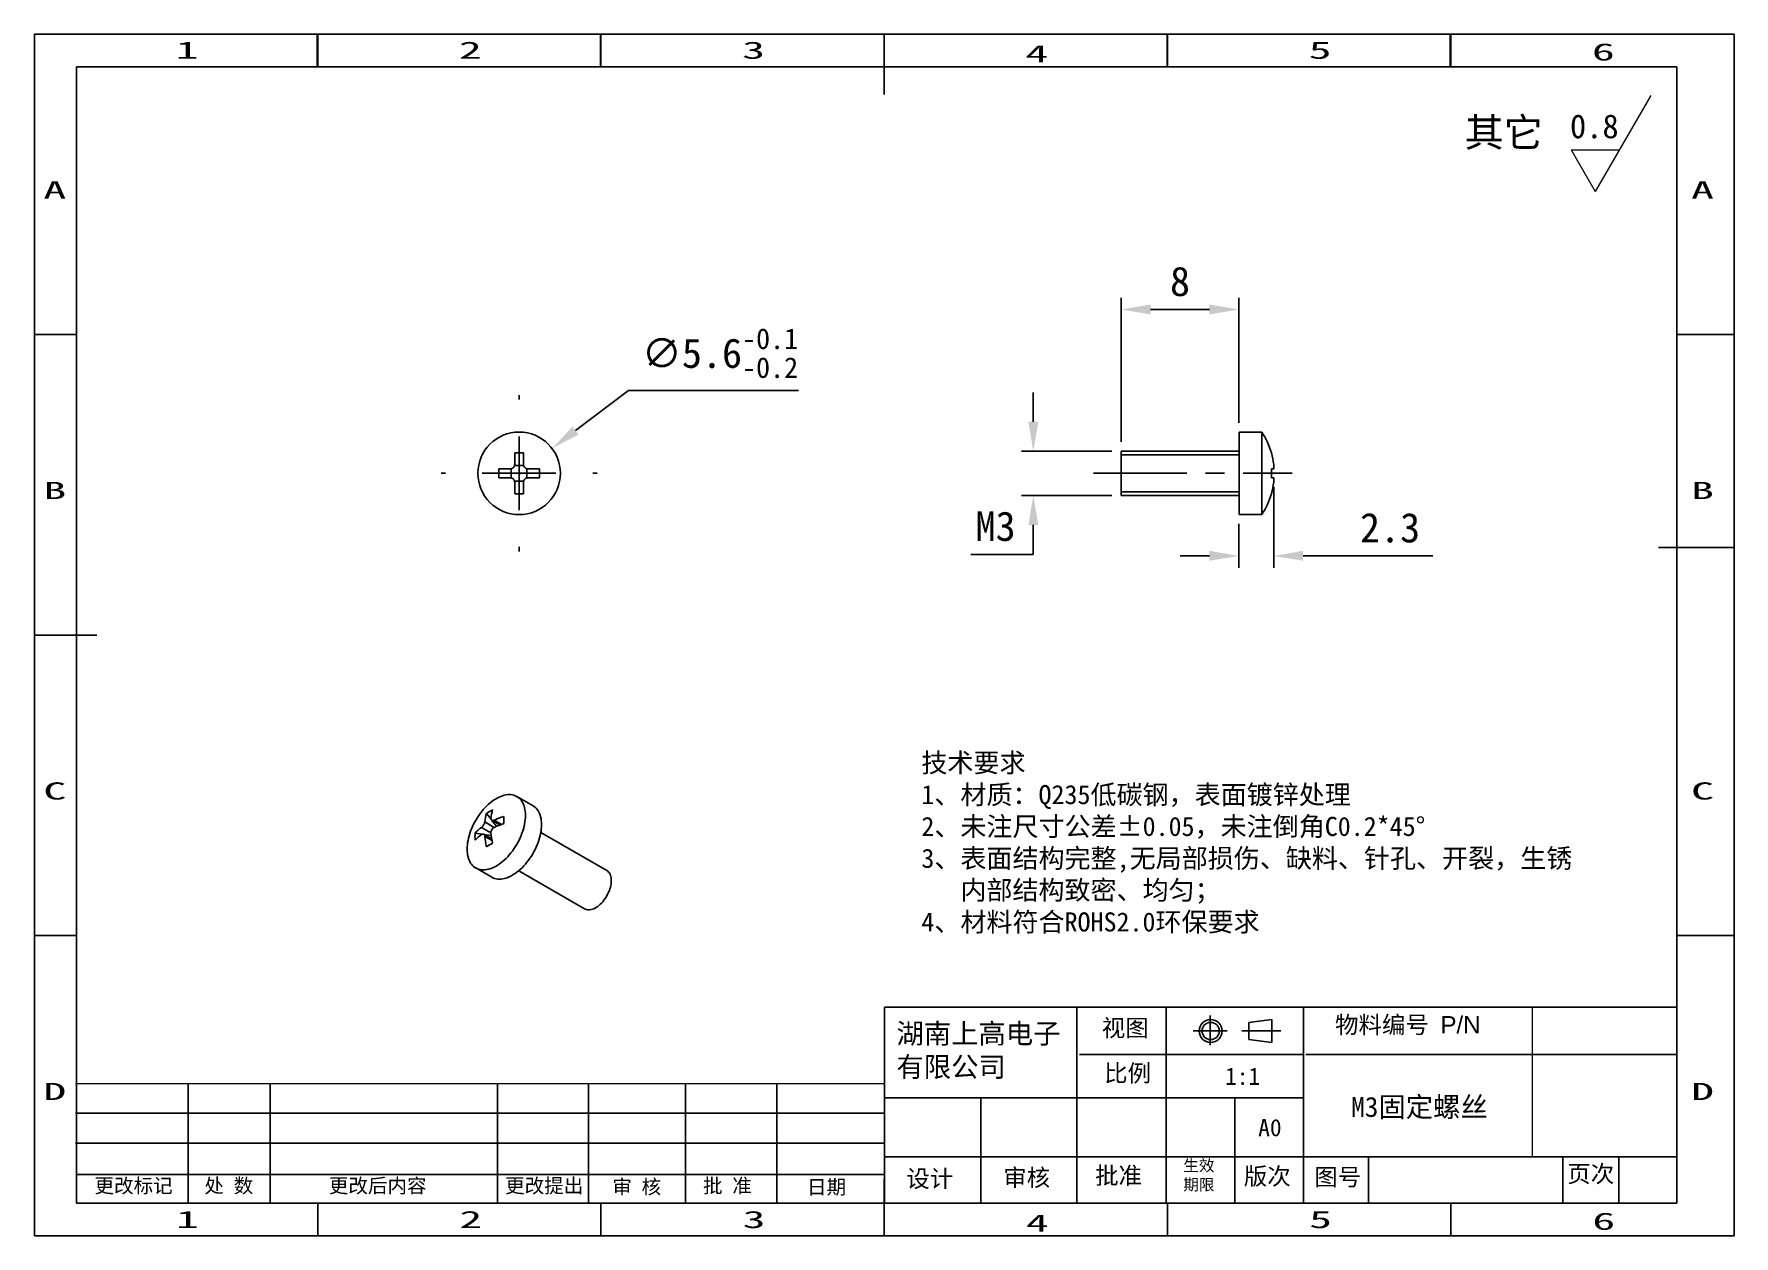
# Model space of a CAD drawing. Header units: millimetres. Extents: x 364 to 479, y 84 to 165.
import ezdxf
from ezdxf.enums import TextEntityAlignment as Align

# ---------------------------------------------------------------- set-up
doc = ezdxf.new("R2010")
doc.units = ezdxf.units.MM
doc.header["$PDSIZE"] = -1
doc.linetypes.add('ACAD_ISO04W100', pattern=[30.5, 24, -3, 0.5, -3])
doc.linetypes.add('CENTER', pattern=[10.16, 6.35, -1.27, 1.27, -1.27])
for name, color, linetype in [('中心线', 6, 'CENTER'), ('图框', 7, 'Continuous'), ('标注', 5, 'Continuous'), ('细实线', 5, 'Continuous')]:
    doc.layers.add(name, color=color, linetype=linetype)
doc.styles.add('style1', font='', dxfattribs={"height": 3.5})
doc.styles.get('style1').set_extended_font_data('FangSong_GB2312')
doc.dimstyles.new('副本 Standard', dxfattribs={"dimtxt": 2, "dimasz": 2, "dimexe": 0.8, "dimexo": 0.625, "dimgap": 0.9, "dimtad": 1, "dimtih": 1, "dimtoh": 1, "dimdsep": 46, "dimtxsty": 'Standard', "dimcen": 0.09, "dimclrd": 5, "dimclre": 5, "dimadec": 3, "dimazin": 2, "dimtfac": 1, "dimtdec": 4, "dimtofl": 0, "dimtmove": 0, "dimatfit": 3, "dimfxl": 0, "dimtolj": 1, "dimtzin": 0, "dimarcsym": 0})

# ---------------------------------------------------------------- blocks, each defined once
blk = doc.blocks.new('SW_CENTERMARKSYMBOL_0')
at = {"layer": '图框', "color": 0}
for p, q in [((0, 5), (0, 5.3)), ((0, 0), (0, 2.5)), ((-5, 0), (-5.3, 0)), ((0, 0), (-2.5, 0)), ((0, 0), (0, -2.5)), ((0, 0), (2.5, 0)), ((5, 0), (5.3, 0)), ((0, -5), (0, -5.3))]:
    blk.add_line(p, q, dxfattribs=at)
blk = doc.blocks.new('*D21')
at = {"layer": 'Defpoints', "color": 0}
for p in [(437.44, 146.55), (445.44, 138.23), (437.44, 136.93)]:
    blk.add_point(p, dxfattribs=at)
at = {"layer": '标注', "color": 5, "lineweight": -2}
for p, q in [((437.44, 137.56), (437.44, 147.35)), ((445.44, 138.86), (445.44, 147.35)), ((443.44, 146.55), (439.44, 146.55))]:
    blk.add_line(p, q, dxfattribs=at)
at = {"layer": '标注', "color": 5}
for points in [[(439.44, 146.89), (439.44, 146.22), (437.44, 146.55)], [(443.44, 146.89), (443.44, 146.22), (445.44, 146.55)]]:
    blk.add_solid(points, dxfattribs=at)
at = {"layer": '标注', "color": 0, "insert": (441.44, 148.45), "char_height": 2, "attachment_point": 5}
blk.add_mtext('\\A1;8', dxfattribs=at)
blk = doc.blocks.new('*D22')
at = {"layer": 'Defpoints', "color": 0}
for p in [(447.8, 135.13), (445.44, 132.63), (447.8, 129.83)]:
    blk.add_point(p, dxfattribs=at)
at = {"layer": '标注', "color": 5, "lineweight": -2}
for p, q in [((447.8, 134.51), (447.8, 129.03)), ((445.44, 132.01), (445.44, 129.03)), ((443.44, 129.83), (441.44, 129.83)), ((449.8, 129.83), (458.6, 129.83))]:
    blk.add_line(p, q, dxfattribs=at)
at = {"layer": '标注', "color": 5}
for points in [[(443.44, 130.17), (443.44, 129.5), (445.44, 129.83)], [(449.8, 130.17), (449.8, 129.5), (447.8, 129.83)]]:
    blk.add_solid(points, dxfattribs=at)
at = {"layer": '标注', "color": 0, "insert": (455.7, 131.73), "char_height": 2, "attachment_point": 5}
blk.add_mtext('\\A1;2.3', dxfattribs=at)
blk = doc.blocks.new('*D23')
at = {"layer": 'Defpoints', "color": 0}
for p in [(398.81, 137.12), (394.34, 133.74)]:
    blk.add_point(p, dxfattribs=at)
at = {"layer": '标注', "color": 5, "lineweight": -2}
for p, q in [((403.99, 141.06), (400.4, 138.33)), ((415.53, 141.06), (403.99, 141.06)), ((396.48, 135.43), (396.66, 135.43)), ((396.57, 135.34), (396.57, 135.52))]:
    blk.add_line(p, q, dxfattribs=at)
at = {"layer": '标注', "color": 5}
blk.add_solid([(400.2, 138.6), (400.6, 138.07), (398.81, 137.12)], dxfattribs=at)
at = {"layer": '标注', "color": 0, "insert": (410.21, 143.59), "char_height": 2, "attachment_point": 5}
blk.add_mtext('\\A1;∅5.6{\\H0.7x;\\S-0.1^ -0.2;}', dxfattribs=at)
blk = doc.blocks.new('*D24')
at = {"layer": 'Defpoints', "color": 0}
for p in [(437.44, 136.93), (431.48, 133.93), (437.44, 133.93)]:
    blk.add_point(p, dxfattribs=at)
at = {"layer": '标注', "color": 5, "lineweight": -2}
for p, q in [((431.48, 138.93), (431.48, 140.93)), ((436.82, 136.93), (430.68, 136.93)), ((436.82, 133.93), (430.68, 133.93)), ((431.48, 131.93), (431.48, 129.93)), ((431.48, 129.93), (427.25, 129.93))]:
    blk.add_line(p, q, dxfattribs=at)
at = {"layer": '标注', "color": 5}
for points in [[(431.15, 138.93), (431.82, 138.93), (431.48, 136.93)], [(431.15, 131.93), (431.82, 131.93), (431.48, 133.93)]]:
    blk.add_solid(points, dxfattribs=at)
at = {"layer": '标注', "color": 0, "insert": (428.92, 131.83), "char_height": 2, "attachment_point": 5}
blk.add_mtext('\\A1;M3', dxfattribs=at)

msp = doc.modelspace()

# ---------------------------------------------------------------- linework, layer by layer
at = {"color": 5, "linetype": 'Continuous'}
for p, q in [((363.67, 83.67), (363.67, 165.251)), ((363.67, 165.251), (479.049, 165.251)), ((382.87, 163.033), (382.87, 165.251)), ((382.9, 165.251), (382.9, 163.033)), ((402.1, 163.033), (402.1, 165.251)), ((402.13, 165.251), (402.13, 163.033)), ((421.359, 165.251), (421.359, 161.154)), ((440.559, 163.033), (440.559, 165.251)), ((440.589, 165.251), (440.589, 163.033)), ((459.789, 163.033), (459.789, 165.251)), ((459.819, 165.251), (459.819, 163.033)), ((479.049, 83.67), (479.049, 165.251)), ((363.64, 163.033), (363.67, 163.033)), ((363.67, 144.855), (366.515, 144.855)), ((479.049, 144.855), (475.164, 144.855)), ((479.049, 130.402), (473.925, 130.402)), ((363.67, 124.46), (367.897, 124.46)), ((363.67, 104.065), (366.515, 104.065)), ((479.049, 104.065), (475.164, 104.065)), ((421.389, 99.209), (438.089, 99.209)), ((434.442, 99.209), (434.442, 85.887)), ((438.089, 99.209), (475.164, 99.209)), ((440.502, 99.209), (440.502, 85.887)), ((449.826, 99.209), (449.826, 96.704)), ((434.607, 95.986), (449.826, 95.986)), ((449.826, 96.878), (449.826, 92.297)), ((449.99, 95.986), (475.164, 95.986)), ((374.103, 94.012), (374.103, 85.887)), ((379.662, 94.012), (379.662, 85.887)), ((395.101, 94.012), (395.101, 85.887)), ((401.283, 94.012), (401.283, 85.887)), ((407.879, 94.012), (407.879, 85.887)), ((414.061, 94.012), (414.061, 85.887)), ((421.389, 93.054), (449.826, 93.054)), ((427.916, 93.054), (427.916, 85.887)), ((445.164, 93.054), (445.164, 85.887)), ((366.467, 91.997), (421.341, 91.997)), ((449.826, 92.297), (449.826, 85.887)), ((366.467, 89.96), (421.341, 89.96)), ((421.389, 89.041), (475.164, 89.041)), ((454.244, 89.041), (454.244, 85.887)), ((467.418, 89.041), (467.418, 85.887)), ((471.226, 89.041), (471.226, 85.887)), ((366.515, 87.85), (421.341, 87.85)), ((421.359, 83.67), (421.359, 87.554)), ((382.9, 83.67), (382.9, 85.887)), ((402.13, 83.67), (402.13, 85.887)), ((440.589, 83.67), (440.589, 85.887)), ((459.819, 83.67), (459.819, 85.887)), ((363.67, 83.67), (479.049, 83.67))]:
    msp.add_line(p, q, dxfattribs=at)
at = {"color": 7, "linetype": 'Continuous'}
for p, q in [((366.515, 163.033), (366.515, 85.887)), ((366.515, 163.033), (475.164, 163.033)), ((475.164, 87.554), (475.164, 163.033)), ((421.389, 99.209), (421.389, 85.887)), ((446.122, 98.17), (447.683, 98.36)), ((446.122, 98.17), (447.683, 98.36)), ((446.122, 97.005), (446.122, 98.17)), ((447.683, 96.81), (447.683, 98.36)), ((475.164, 99.209), (475.164, 85.887)), ((475.164, 99.209), (475.164, 85.887)), ((446.122, 97.005), (447.683, 96.81)), ((366.515, 85.887), (475.164, 85.887))]:
    msp.add_line(p, q, dxfattribs=at)
at = {"color": 7, "linetype": 'Continuous', "lineweight": 25}
for p, q in [((446.987, 138.233), (445.445, 138.233)), ((445.445, 135.433), (445.445, 138.233)), ((446.987, 135.433), (446.987, 138.233)), ((396.274, 136.033), (396.274, 136.815)), ((396.874, 136.815), (396.874, 136.033)), ((445.445, 136.933), (437.445, 136.933)), ((437.445, 135.433), (437.445, 136.933)), ((445.445, 136.683), (437.445, 136.683)), ((447.641, 136.815), (447.649, 136.82)), ((395.192, 135.733), (395.974, 135.733)), ((395.974, 135.133), (395.192, 135.133)), ((396.044, 135.125), (396.044, 135.742)), ((396.266, 135.963), (396.882, 135.963)), ((397.104, 135.742), (397.104, 135.125)), ((397.174, 135.733), (397.956, 135.733)), ((397.956, 135.133), (397.174, 135.133)), ((437.445, 133.933), (437.445, 135.433)), ((445.445, 132.633), (445.445, 135.433)), ((446.987, 132.633), (446.987, 135.433)), ((447.641, 135.733), (447.8, 135.733)), ((447.8, 135.133), (447.641, 135.133)), ((396.882, 134.903), (396.266, 134.903)), ((396.274, 134.051), (396.274, 134.833)), ((396.874, 134.833), (396.874, 134.051)), ((437.445, 134.183), (445.445, 134.183)), ((437.445, 133.933), (445.445, 133.933)), ((447.649, 134.047), (447.641, 134.051)), ((445.445, 132.633), (446.987, 132.633)), ((397.516, 112.869), (396.425, 113.498)), ((394.667, 111.953), (394.351, 112.346)), ((394.091, 110.943), (393.586, 111.021)), ((394.72, 110.616), (394.166, 110.936)), ((394.684, 110.851), (394.177, 110.929)), ((394.715, 111.886), (395.269, 111.566)), ((395.048, 111.48), (394.726, 111.879)), ((402.523, 108.477), (398.048, 111.06)), ((393.625, 108.648), (394.716, 108.019)), ((396.548, 108.462), (401.023, 105.879))]:
    msp.add_line(p, q, dxfattribs=at)
at = {"color": 8, "linetype": 'Continuous', "lineweight": 25}
for p, q in [((394.663, 111.038), (394.026, 111.405)), ((394.239, 111.772), (394.875, 111.405)), ((394.741, 110.503), (394.239, 110.793)), ((394.875, 111.895), (395.377, 111.605))]:
    msp.add_line(p, q, dxfattribs=at)
for p, q in [((366.515, 107.334), (366.515, 85.887)), ((366.515, 85.887), (395.822, 85.887)), ((395.822, 85.887), (421.19, 85.887))]:
    msp.add_line(p, q)
at = {"color": 5, "lineweight": 13}
msp.add_line((465.365, 89.041), (465.365, 99.209), dxfattribs=at)
at = {"color": 7, "linetype": 'Continuous', "lineweight": 25, "flags": 128}
for points in [[(393.045, 109.93), (393.049, 110.073), (393.06, 110.22), (393.079, 110.37), (393.105, 110.523), (393.138, 110.677), (393.179, 110.834), (393.226, 110.991), (393.281, 111.148), (393.342, 111.305), (393.409, 111.462), (393.483, 111.616), (393.562, 111.769), (393.647, 111.919), (393.737, 112.066), (393.832, 112.209), (393.931, 112.348), (394.035, 112.482), (394.143, 112.611), (394.253, 112.733), (394.367, 112.85), (394.483, 112.96), (394.602, 113.062), (394.721, 113.157), (394.842, 113.245), (394.964, 113.323), (395.086, 113.394), (395.208, 113.455), (395.329, 113.508), (395.449, 113.551), (395.567, 113.585), (395.683, 113.61), (395.797, 113.624), (395.908, 113.63), (396.015, 113.625), (396.119, 113.611), (396.218, 113.587), (396.313, 113.553), (396.403, 113.51), (396.488, 113.458), (396.568, 113.397), (396.641, 113.327), (396.708, 113.249), (396.769, 113.162), (396.824, 113.067), (396.871, 112.965), (396.912, 112.856), (396.945, 112.74), (396.971, 112.617), (396.99, 112.489), (397.001, 112.355), (397.005, 112.216), (397.001, 112.073), (396.99, 111.927), (396.971, 111.777), (396.945, 111.624), (396.912, 111.47), (396.871, 111.313), (396.824, 111.156), (396.769, 110.999), (396.708, 110.842), (396.641, 110.685), (396.568, 110.531), (396.488, 110.378), (396.403, 110.228), (396.313, 110.081), (396.218, 109.938), (396.119, 109.799), (396.015, 109.665), (395.908, 109.536), (395.797, 109.413), (395.683, 109.297), (395.567, 109.187), (395.449, 109.085), (395.329, 108.989), (395.208, 108.902), (395.086, 108.823), (394.964, 108.753), (394.842, 108.691), (394.721, 108.639), (394.602, 108.596), (394.483, 108.562), (394.367, 108.537), (394.253, 108.522), (394.143, 108.517), (394.035, 108.522), (393.931, 108.536), (393.832, 108.56), (393.737, 108.594), (393.647, 108.636), (393.562, 108.688), (393.483, 108.75), (393.409, 108.82), (393.342, 108.898), (393.281, 108.985), (393.226, 109.079), (393.179, 109.182), (393.138, 109.291), (393.105, 109.407), (393.079, 109.53), (393.06, 109.658), (393.049, 109.792), (393.045, 109.93)], [(397.516, 112.869), (397.579, 112.829), (397.658, 112.768), (397.732, 112.698), (397.799, 112.619), (397.86, 112.532), (397.914, 112.438), (397.962, 112.335), (398.003, 112.226), (398.036, 112.11), (398.062, 111.987), (398.081, 111.859), (398.092, 111.725), (398.096, 111.587), (398.092, 111.444), (398.081, 111.297), (398.062, 111.147), (398.036, 110.995), (398.003, 110.84), (397.962, 110.684), (397.914, 110.527), (397.86, 110.369), (397.799, 110.212), (397.732, 110.056), (397.658, 109.901), (397.579, 109.748), (397.494, 109.598), (397.404, 109.451), (397.309, 109.308), (397.209, 109.169), (397.106, 109.035), (396.998, 108.907), (396.888, 108.784), (396.774, 108.667), (396.658, 108.558), (396.539, 108.455), (396.419, 108.36), (396.298, 108.273), (396.177, 108.194), (396.055, 108.123), (395.933, 108.062), (395.812, 108.009), (395.692, 107.966), (395.574, 107.932), (395.458, 107.908), (395.344, 107.893), (395.233, 107.888), (395.126, 107.892), (395.022, 107.907), (394.923, 107.93), (394.828, 107.964), (394.738, 108.007), (394.716, 108.019)], [(402.523, 108.477), (402.538, 108.468), (402.598, 108.424), (402.651, 108.371), (402.699, 108.31), (402.739, 108.241), (402.773, 108.164), (402.799, 108.079), (402.818, 107.989), (402.829, 107.892), (402.833, 107.79), (402.829, 107.684), (402.818, 107.575), (402.799, 107.462), (402.773, 107.347), (402.739, 107.232), (402.699, 107.115), (402.651, 107), (402.598, 106.885), (402.538, 106.773), (402.473, 106.663), (402.403, 106.558), (402.329, 106.456), (402.25, 106.36), (402.168, 106.27), (402.083, 106.186), (401.996, 106.11), (401.907, 106.041), (401.818, 105.98), (401.728, 105.928), (401.638, 105.885), (401.549, 105.852), (401.462, 105.828), (401.377, 105.813), (401.295, 105.809), (401.217, 105.814), (401.142, 105.829), (401.072, 105.854), (401.023, 105.879)]]:
    msp.add_lwpolyline(points, dxfattribs=at)
at = {"color": 7, "linetype": 'Continuous', "lineweight": 25}
msp.add_circle((396.574, 135.433), 2.8, dxfattribs=at)
at = {"color": 7, "linetype": 'Continuous'}
for radius in [0.777, 0.583]:
    msp.add_circle((443.517, 97.587), radius, dxfattribs=at)
at = {"color": 7, "linetype": 'Continuous', "lineweight": 25}
for centre, radius, start, end in [((442.845, 135.433), 5, 16.10211, 34.0558), ((396.574, 127.121), 9.699, 88.22752, 91.77248), ((442.845, 135.433), 4.991, 6.9046, 16.07652), ((404.886, 135.433), 9.699, 178.22752, 181.77248), ((388.262, 135.433), 9.699, 358.22752, 1.77248), ((442.046, 135.433), 5.603, 356.93072, 3.06928), ((396.574, 143.746), 9.699, 268.22752, 271.77248), ((442.845, 135.433), 5, 325.9442, 343.89789), ((442.845, 135.433), 4.991, 343.92348, 353.0954), ((397.616, 111.408), 3.397, 163.97734, 173.84939), ((396.234, 109.574), 3.351, 115.80576, 124.18886), ((398.041, 111.653), 3.397, 163.97734, 173.84939), ((397.397, 106.294), 6.142, 107.59408, 114.24315), ((408.024, 111.904), 12.486, 178.87586, 181.12414), ((396.929, 110.776), 3.352, 175.8087, 184.1913), ((396.03, 108.662), 3.397, 126.14797, 136.02072), ((396.03, 108.172), 3.397, 126.14797, 136.02072), ((400.35, 111.408), 6.142, 185.75423, 192.40369), ((400.774, 111.653), 6.142, 185.75423, 192.40369), ((397.397, 105.804), 6.142, 107.59408, 114.24315), ((400.805, 99.399), 12.488, 118.87342, 121.1212)]:
    msp.add_arc(centre, radius, start, end, dxfattribs=at)
for points in [[(395.974, 135.733), (396.053, 135.733), (396.131, 135.766), (396.241, 135.877), (396.274, 135.954), (396.274, 136.033)], [(396.274, 134.833), (396.274, 134.912), (396.242, 134.99), (396.131, 135.101), (396.053, 135.133), (395.974, 135.133)], [(396.874, 136.033), (396.874, 135.954), (396.906, 135.877), (397.017, 135.766), (397.095, 135.733), (397.174, 135.733)], [(397.174, 135.133), (397.095, 135.133), (397.017, 135.101), (396.906, 134.99), (396.874, 134.912), (396.874, 134.833)], [(447.8, 135.733), (447.809, 135.733), (447.815, 135.766), (447.815, 135.877), (447.809, 135.954), (447.8, 136.033)], [(447.8, 134.833), (447.809, 134.912), (447.815, 134.99), (447.815, 135.101), (447.809, 135.133), (447.8, 135.133)], [(394.663, 112.017), (394.656, 111.957), (394.675, 111.909), (394.753, 111.864), (394.812, 111.867), (394.875, 111.895)], [(394.026, 111.405), (394.075, 111.441), (394.127, 111.502), (394.205, 111.637), (394.232, 111.712), (394.239, 111.772)], [(394.239, 110.793), (394.232, 110.861), (394.205, 110.913), (394.127, 110.959), (394.075, 110.951), (394.026, 110.915)], [(394.875, 111.405), (394.812, 111.377), (394.754, 111.321), (394.675, 111.185), (394.656, 111.106), (394.663, 111.038)]]:
    msp.add_open_spline(points, degree=3, knots=[0, 0, 0, 0, 0.5, 0.5, 1, 1, 1, 1], dxfattribs=at)
at = {"layer": '中心线'}
msp.add_line((435.561, 135.433), (449.048, 135.433), dxfattribs=at)
at = {"layer": '中心线', "color": 6, "linetype": 'ACAD_ISO04W100'}
for p, q in [((443.492, 98.638), (443.492, 96.628)), ((442.34, 97.587), (444.631, 97.587)), ((442.34, 97.587), (444.631, 97.587)), ((445.643, 97.587), (448.275, 97.587))]:
    msp.add_line(p, q, dxfattribs=at)
at = {"layer": '标注', "color": 5, "lineweight": 13}
for p, q in [((473.392, 161.078), (469.63, 154.562)), ((467.997, 157.391), (471.267, 157.398)), ((467.997, 157.391), (469.63, 154.562))]:
    msp.add_line(p, q, dxfattribs=at)
at = {"layer": '标注', "color": 0, "lineweight": 13}
msp.add_line((366.467, 94.012), (421.341, 94.012), dxfattribs=at)

# ---------------------------------------------------------------- block references
at = {"layer": '中心线'}
msp.add_blockref('SW_CENTERMARKSYMBOL_0', (396.574, 135.433), dxfattribs=at)

# ---------------------------------------------------------------- texts
at = {"color": 5, "linetype": 'Continuous'}
for s, width, p, p2 in [('1', 3.99672, (373.255, 163.569), (374.809, 163.569)), ('2', 1.99836, (392.485, 163.569), (394.039, 163.569)), ('3', 1.99836, (411.715, 163.569), (413.269, 163.569)), ('4', 1.99836, (430.944, 163.334), (432.498, 163.334)), ('5', 1.99836, (450.174, 163.569), (451.728, 163.569)), ('6', 1.99836, (469.404, 163.452), (470.958, 163.452)), ('A', 1.99836, (364.276, 154.082), (365.83, 154.082)), ('A', 1.99836, (476.135, 154.082), (477.689, 154.082)), ('B', 1.99836, (364.276, 133.687), (365.83, 133.687)), ('B', 1.99836, (476.135, 133.687), (477.689, 133.687)), ('C', 1.99836, (364.276, 113.291), (365.83, 113.291)), ('C', 1.99836, (476.135, 113.291), (477.689, 113.291)), ('D', 1.99836, (364.276, 92.896), (365.83, 92.896)), ('D', 1.99836, (476.135, 92.896), (477.689, 92.896)), ('1', 3.99672, (373.285, 84.206), (374.839, 84.206)), ('2', 1.99836, (392.515, 84.206), (394.069, 84.206)), ('3', 1.99836, (411.744, 84.206), (413.298, 84.206)), ('4', 1.99836, (430.974, 83.97), (432.528, 83.97)), ('5', 1.99836, (450.204, 84.206), (451.758, 84.206)), ('6', 1.99836, (469.434, 84.088), (470.988, 84.088))]:
    msp.add_text(s, height=1.166, dxfattribs=dict(at, width=width)).set_placement(p, p2, align=Align.FIT)
at = {"attachment_point": 1}
for s, insert, char_height, width in [('{\\fSimSun|b0|i0|c134|p2;其它}', (460.765, 159.546), 1.944, 10.1628), ('{\\fSimSun|b0|i0|c134|p2;技术要求}\\P{\\fSimSun|b0|i0|c134|p2;1、材质：Q235低碳钢，表面镀锌处理\\P2、未注尺寸公差±0.05，未注倒角C0.2*45%%D\\P3、表面结构完整,无局部损伤、缺料、针孔、开裂，生锈\\P   内部结构致密、均匀；\\P4、材料符合ROHS2.0环保要求}', (423.882, 116.436), 1.296, 56.88557)]:
    msp.add_mtext(s, dxfattribs=dict(at, insert=insert, char_height=char_height, width=width))
at = {"color": 0, "lineweight": 13, "attachment_point": 1, "style": 'style1'}
for s, insert, char_height, width in [('{\\fSimSun|b0|i0|c134|p2;视图}', (436.128, 98.374), 1.1664, 6.22803), ('{\\fSimSun|b0|i0|c134|p54;物料编号 \\fArial Unicode MS|b0|i0|c0|p34;P/N}', (451.967, 98.592), 1.1664, 10.78743), ('比例', (436.29, 95.307), 1.1664, 6.22803), ('{\\fSimSun|b0|i0|c134|p2;\\H0.8x;生效\\P期限}', (441.663, 88.842), 0.972, 6.22803), ('更改标记', (367.75, 87.569), 0.972, 8.74924), ('处 数', (375.207, 87.569), 0.972, 8.74924), ('更改后内容', (383.66, 87.569), 0.972, 9.12001), ('更改提出', (395.626, 87.569), 0.972, 8.00771), ('批 准', (409.057, 87.569), 0.972, 6.22803), ('{\\H1.2x;设计}', (422.864, 88.147), 0.972, 6.22803), ('{\\H1.2x;审核}', (429.443, 88.216), 0.972, 6.22803), ('{\\fSimSun|b0|i0|c134|p2;\\H1.2x;批准}', (435.676, 88.357), 0.972, 6.22803), ('{\\H1.2x;版次}', (445.772, 88.315), 0.972, 6.22803), ('{\\fSimSun|b0|i0|c134|p2;图号}', (450.554, 88.258), 1.1664, 6.22803), ('{\\fSimSun|b0|i0|c134|p2;\\H1.2x; 页次}', (466.939, 88.478), 0.972, 6.22803), ('审 核', (402.899, 87.495), 0.972, 6.22803), ('日期', (416.121, 87.479), 0.972, 6.22803)]:
    msp.add_mtext(s, dxfattribs=dict(at, insert=insert, char_height=char_height, width=width))
at = {"layer": '标注', "color": 0, "lineweight": 13, "attachment_point": 1}
for s, insert, char_height, width in [('{\\H1.25x;0.8}', (467.915, 159.796), 1.296, 10.0333), ('{\\fSimSun|b0|i0|c134|p2;湖南上高电子 有限公司}', (422.19, 98.095), 1.3608, 12.15489), ('{\\fSimSun|b0|i0|c134|p2;1:1}', (444.501, 95.094), 1.1664, 7.15819), ('{\\fSimSun|b0|i0|c134|p2;A0}', (446.751, 91.607), 1.1664, 5.1529)]:
    msp.add_mtext(s, dxfattribs=dict(at, insert=insert, char_height=char_height, width=width))
at = {"layer": '细实线', "color": 3, "lineweight": 13, "insert": (453.058, 95.38), "char_height": 1.3608, "width": 15.37504, "attachment_point": 1}
msp.add_mtext('{\\C0;\\P\\fSimSun|b0|i0|c134|p2;M3固定螺丝}', dxfattribs=at)

# ---------------------------------------------------------------- dimensions: what is measured, and where the dimension line sits
at = {"layer": '标注', "color": 0}
dim = msp.add_linear_dim(base=(437.445, 146.554), p1=(445.445, 138.233), p2=(437.445, 136.933), dimstyle='副本 Standard', dxfattribs=at)
dim.commit()
dim.dimension.update_dxf_attribs({"geometry": '*D21', "text_midpoint": (441.445, 148.454)})
dim = msp.add_diameter_dim_2p(p1=(394.342, 133.742), p2=(398.806, 137.124), text='<>{\\H0.7x;\\S-0.1^ -0.2;}', dimstyle='副本 Standard', dxfattribs=at)
dim.commit()
dim.dimension.update_dxf_attribs({"geometry": '*D23', "text_midpoint": (410.211, 141.055), "dimtype": 163})
dim = msp.add_linear_dim(base=(431.484, 133.933), p1=(437.445, 136.933), p2=(437.445, 133.933), angle=90, text='M<>', dimstyle='副本 Standard', dxfattribs=at)
dim.commit()
dim.dimension.update_dxf_attribs({"geometry": '*D24', "text_midpoint": (428.917, 131.833)})
dim = msp.add_linear_dim(base=(447.803, 129.833), p1=(445.445, 132.633), p2=(447.803, 135.132), text='2.3', dimstyle='副本 Standard', dxfattribs=at)
dim.commit()
dim.dimension.update_dxf_attribs({"geometry": '*D22', "text_midpoint": (455.703, 129.833), "dimtype": 160})

doc.saveas('drawing.dxf')
